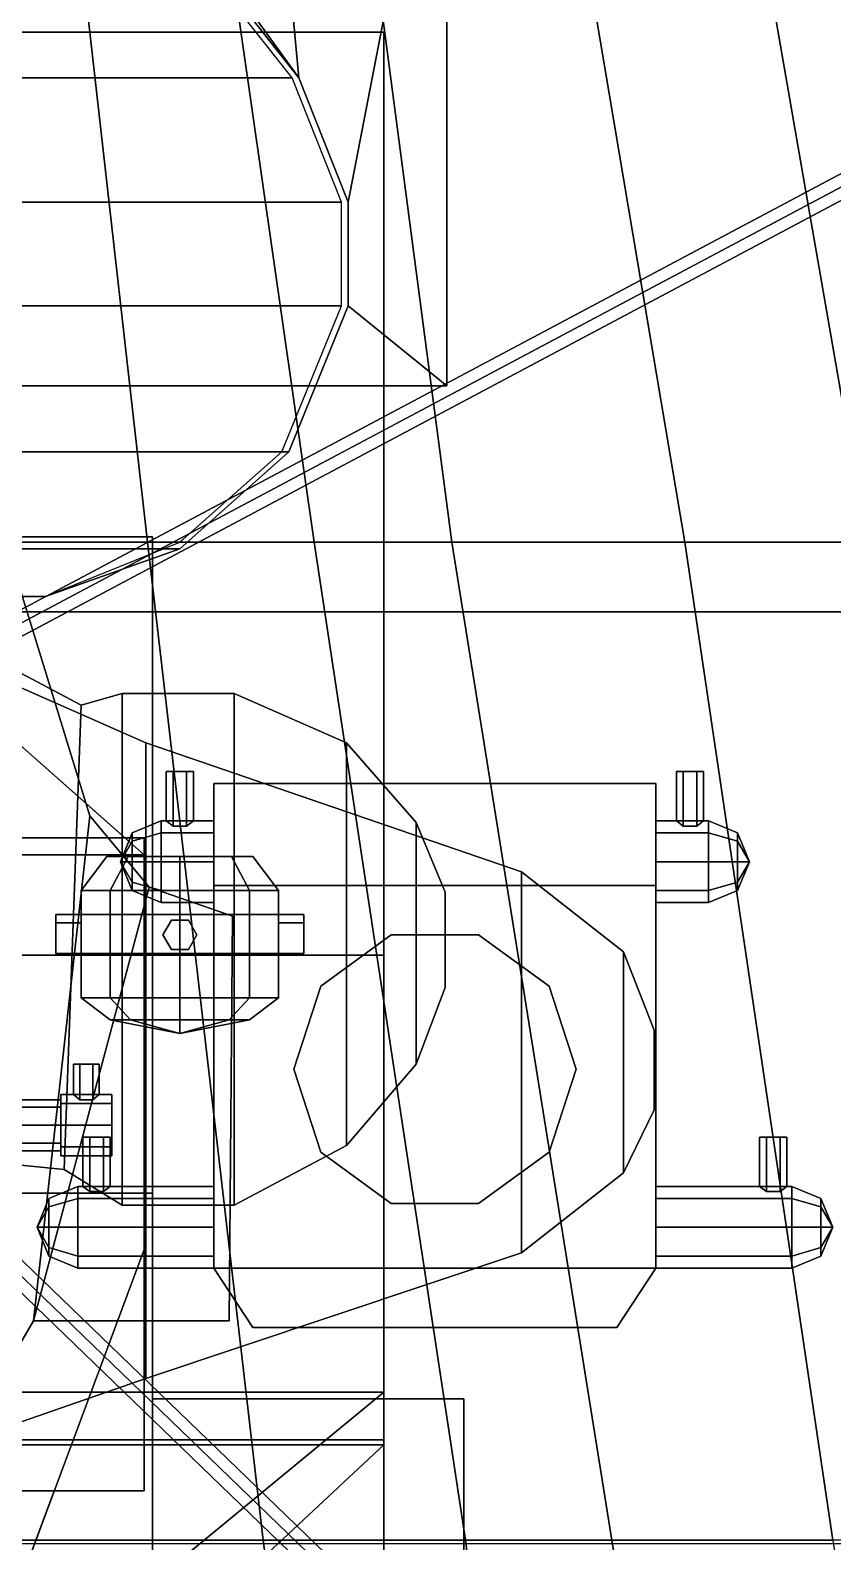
# Model space of a CAD drawing. Extents: x -14 to 14, y -80 to 101.
# Drawn here: x 2.62 to 7.34, y 37.86 to 46.75 of the extents above; entities that cross this region are included whole.
import ezdxf

# ---------------------------------------------------------------- set-up
doc = ezdxf.new("R2010")
doc.units = 0
doc.layers.get('0').update_dxf_attribs({"linetype": 'CONTINUOUS'})
for name, color, linetype in [('CITADELLE', 3, 'CONTINUOUS'), ('PLATFORMS', 6, 'CONTINUOUS'), ('RANGEFINDERS', 2, 'CONTINUOUS'), ('SUPERSTRUCTURE', 4, 'CONTINUOUS')]:
    doc.layers.add(name, color=color, linetype=linetype)

msp = doc.modelspace()

# ---------------------------------------------------------------- linework, layer by layer
for points in [[(3.31, 43.74, -9.42), (1.23, 43.74, -9.51), (1.03, 49.67, -9.51), (2.64, 49.67, -9.42)], [(4.29, 43.74, -9.3), (3.31, 43.74, -9.42), (2.64, 49.67, -9.42), (3.44, 49.67, -9.3)], [(5.1, 43.74, -9.13), (4.29, 43.74, -9.3), (3.44, 49.67, -9.3), (4.32, 49.67, -9.13)], [(6.47, 43.74, -8.76), (5.1, 43.74, -9.13), (4.32, 49.67, -9.13), (5.47, 49.67, -8.76)], [(7.54, 43.74, -8.23), (6.47, 43.74, -8.76), (5.47, 49.67, -8.76), (6.51, 49.67, -8.23)], [(8.45, 43.74, -7.58), (7.54, 43.74, -8.23), (6.51, 49.67, -8.23), (7.35, 49.67, -7.58)], [(3.99, 37.87, -9.42), (2.01, 37.87, -9.51), (1.23, 43.74, -9.51), (3.31, 43.74, -9.42)], [(5.18, 37.87, -9.3), (3.99, 37.87, -9.42), (3.31, 43.74, -9.42), (4.29, 43.74, -9.3)], [(6.04, 37.87, -9.13), (5.18, 37.87, -9.3), (4.29, 43.74, -9.3), (5.1, 43.74, -9.13)], [(7.34, 37.87, -8.76), (6.04, 37.87, -9.13), (5.1, 43.74, -9.13), (6.47, 43.74, -8.76)], [(8.54, 37.87, -8.23), (7.34, 37.87, -8.76), (6.47, 43.74, -8.76), (7.54, 43.74, -8.23)], [(4.76, 31.98, -9.42), (2.49, 31.98, -9.51), (2.01, 37.87, -9.51), (3.99, 37.87, -9.42)], [(5.91, 31.98, -9.3), (4.76, 31.98, -9.42), (3.99, 37.87, -9.42), (5.18, 37.87, -9.3)], [(7, 31.98, -9.13), (5.91, 31.98, -9.3), (5.18, 37.87, -9.3), (6.04, 37.87, -9.13)], [(8.23, 31.98, -8.76), (7, 31.98, -9.13), (6.04, 37.87, -9.13), (7.34, 37.87, -8.76)]]:
    msp.add_3dface(points)
at = {"layer": 'CITADELLE'}
for points in [[(9.78, 47.5, 4.59), (-9.78, 47.5, 4.59), (-10.26, 43.33, 4.59), (10.26, 43.33, 4.59)], [(10.26, 43.33, 4.59), (-10.26, 43.33, 4.59), (-10.78, 37.85, 4.59), (10.78, 37.85, 4.59)]]:
    msp.add_3dface(points, dxfattribs=at)
at = {"layer": 'PLATFORMS'}
for points in [[(-4.16, 46.47, 15.53), (4.16, 46.47, 15.53), (1.47, 49.87, 15.53), (-1.47, 49.87, 15.53)], [(1.51, 49.87, 15.03), (4.2, 46.47, 15.03), (4.2, 46.47, 14.81), (1.51, 49.87, 14.81)], [(-4.7, 46.74, 8.67), (-4.7, 38.46, 8.67), (4.7, 38.46, 8.67), (4.7, 46.74, 8.67)], [(4.7, 46.74, 8.67), (4.7, 46.74, 8.45), (-4.7, 46.74, 8.45), (-4.7, 46.74, 8.67)], [(4.7, 46.74, 8.45), (4.7, 38.46, 8.45), (-4.7, 38.46, 8.45), (-4.7, 46.74, 8.45)], [(4.7, 38.46, 8.67), (4.7, 38.46, 8.45), (4.7, 46.74, 8.45), (4.7, 46.74, 8.67)], [(-4.45, 45.74, 15.53), (4.45, 45.74, 15.53), (4.16, 46.47, 15.53), (-4.16, 46.47, 15.53)], [(-0.0329, 41.9618, 27.28), (0, 41.9, 27.35), (8.388, 46.36, 27.35), (8.3551, 46.4218, 27.28)], [(0, 41.9, 27.21), (-0.0329, 41.9618, 27.28), (8.3551, 46.4218, 27.28), (8.388, 46.36, 27.21)], [(4.2, 46.47, 15.03), (4.49, 45.74, 15.03), (4.49, 45.74, 14.81), (4.2, 46.47, 14.81)], [(0.0329, 41.8382, 27.28), (0, 41.9, 27.21), (8.388, 46.36, 27.21), (8.4209, 46.2982, 27.28)], [(0, 41.9, 27.35), (0.0329, 41.8382, 27.28), (8.4209, 46.2982, 27.28), (8.388, 46.36, 27.35)], [(-4.45, 45.13, 15.53), (4.45, 45.13, 15.53), (4.45, 45.74, 15.53), (-4.45, 45.74, 15.53)], [(4.49, 45.74, 15.03), (4.49, 45.13, 15.03), (4.49, 45.13, 14.81), (4.49, 45.74, 14.81)], [(-4.1, 44.27, 15.53), (4.1, 44.27, 15.53), (4.45, 45.13, 15.53), (-4.45, 45.13, 15.53)], [(2.97, 42.13, 27.2), (2.05, 45.12, 27.2), (2.05, 45.12, 27.35), (2.97, 42.13, 27.35)], [(2.05, 45.12, 27.35), (2.05, 38.15, 27.35), (2.64, 39.16, 27.35), (2.97, 42.13, 27.35)], [(2.64, 39.16, 27.2), (2.05, 38.15, 27.2), (2.05, 45.12, 27.2), (2.97, 42.13, 27.2)], [(4.49, 45.13, 15.03), (4.14, 44.27, 15.03), (4.14, 44.27, 14.81), (4.49, 45.13, 14.81)], [(-4.7, 44.66, 10.78), (-4.7, 38.74, 10.78), (4.7, 38.74, 10.78), (4.7, 44.66, 10.78)], [(4.7, 44.66, 10.78), (4.7, 44.66, 10.56), (-4.7, 44.66, 10.56), (-4.7, 44.66, 10.78)], [(4.7, 44.66, 10.56), (4.7, 38.74, 10.56), (-4.7, 38.74, 10.56), (-4.7, 44.66, 10.56)], [(-4.7, 44.66, 12.89), (-4.7, 38.43, 12.89), (4.7, 38.43, 12.89), (4.7, 44.66, 12.89)], [(4.7, 44.66, 12.89), (4.7, 44.66, 12.67), (-4.7, 44.66, 12.67), (-4.7, 44.66, 12.89)], [(4.7, 44.66, 12.67), (4.7, 38.43, 12.67), (-4.7, 38.43, 12.67), (-4.7, 44.66, 12.67)], [(-4.7, 44.66, 15.03), (-4.7, 37.45, 15.03), (4.7, 37.45, 15.03), (4.7, 44.66, 15.03)], [(4.7, 44.66, 14.81), (4.7, 37.45, 14.81), (-4.7, 37.45, 14.81), (-4.7, 44.66, 14.81)], [(4.2987, 44.66, 14.81), (4.14, 44.27, 14.81), (-4.14, 44.27, 14.81), (-4.2987, 44.66, 14.81)], [(4.7, 38.74, 10.78), (4.7, 38.74, 10.56), (4.7, 44.66, 10.56), (4.7, 44.66, 10.78)], [(4.7, 38.43, 12.89), (4.7, 38.43, 12.67), (4.7, 44.66, 12.67), (4.7, 44.66, 12.89)], [(4.7, 37.45, 15.03), (4.7, 37.45, 14.81), (4.7, 44.66, 14.81), (4.7, 44.66, 15.03)], [(4.14, 44.27, 14.81), (3.5, 43.7, 14.81), (-3.5, 43.7, 14.81), (-4.14, 44.27, 14.81)], [(-3.5, 43.74, 15.53), (3.5, 43.74, 15.53), (4.1, 44.27, 15.53), (-4.1, 44.27, 15.53)], [(4.14, 44.27, 15.03), (3.5, 43.7, 15.03), (3.5, 43.7, 14.81), (4.14, 44.27, 14.81)], [(-2.71, 43.42, 15.53), (2.71, 43.42, 15.53), (3.5, 43.74, 15.53), (-3.5, 43.74, 15.53)], [(3.5, 43.7, 14.81), (2.71, 43.42, 14.81), (-2.71, 43.42, 14.81), (-3.5, 43.7, 14.81)], [(3.5, 43.7, 15.03), (2.71, 43.42, 15.03), (2.71, 43.42, 14.81), (3.5, 43.7, 14.81)], [(1.01, 43.57, 19.77), (0.75, 37.9334, 19.77), (3.3, 38.82, 19.77), (3.3, 42.56, 19.77)], [(3.3, 42.56, 19.55), (3.3, 38.82, 19.55), (0.75, 37.9334, 19.55), (1.01, 43.57, 19.55)], [(1.01, 43.57, 19.55), (1.01, 43.57, 19.77), (3.3, 42.56, 19.77), (3.3, 42.56, 19.55)], [(1.41, 43.58, 23.98), (1.41, 40.19, 23.98), (2.82, 40.05, 23.98), (2.92, 42.78, 23.98)], [(2.82, 40.05, 23.83), (1.41, 40.19, 23.83), (1.41, 43.58, 23.83), (2.92, 42.78, 23.83)], [(2.92, 42.78, 23.83), (1.41, 43.58, 23.83), (1.41, 43.58, 23.98), (2.92, 42.78, 23.98)], [(-2.71, 43.42, 14.81), (2.71, 43.42, 14.81), (2.71, 43.42, 15.53), (-2.71, 43.42, 15.53)], [(3.16, 39.84, 23.83), (2.82, 40.05, 23.83), (2.92, 42.78, 23.83), (3.16, 42.85, 23.83)], [(2.92, 42.78, 23.98), (2.82, 40.05, 23.98), (3.16, 39.84, 23.98), (3.16, 42.85, 23.98)], [(3.16, 42.85, 23.83), (2.92, 42.78, 23.83), (2.92, 42.78, 23.98), (3.16, 42.85, 23.98)], [(3.16, 42.85, 23.98), (3.16, 39.84, 23.98), (3.82, 39.84, 23.98), (3.82, 42.85, 23.98)], [(3.82, 39.84, 23.83), (3.16, 39.84, 23.83), (3.16, 42.85, 23.83), (3.82, 42.85, 23.83)], [(3.82, 42.85, 23.83), (3.16, 42.85, 23.83), (3.16, 42.85, 23.98), (3.82, 42.85, 23.98)], [(4.48, 40.19, 23.83), (3.82, 39.84, 23.83), (3.82, 42.85, 23.83), (4.48, 42.56, 23.83)], [(3.82, 42.85, 23.98), (3.82, 39.84, 23.98), (4.48, 40.19, 23.98), (4.48, 42.56, 23.98)], [(4.48, 42.56, 23.83), (3.82, 42.85, 23.83), (3.82, 42.85, 23.98), (4.48, 42.56, 23.98)], [(3.3, 42.56, 19.77), (3.3, 38.82, 19.77), (5.51, 39.56, 19.77), (5.51, 41.8, 19.77)], [(3.3, 42.56, 19.55), (3.3, 42.56, 19.77), (5.51, 41.8, 19.77), (5.51, 41.8, 19.55)], [(5.51, 41.8, 19.55), (5.51, 39.56, 19.55), (3.3, 38.82, 19.55), (3.3, 42.56, 19.55)], [(4.48, 42.56, 23.98), (4.48, 40.19, 23.98), (4.89, 40.67, 23.98), (4.89, 42.09, 23.98)], [(4.89, 40.67, 23.83), (4.48, 40.19, 23.83), (4.48, 42.56, 23.83), (4.89, 42.09, 23.83)], [(4.89, 42.09, 23.83), (4.48, 42.56, 23.83), (4.48, 42.56, 23.98), (4.89, 42.09, 23.98)], [(2.97, 42.13, 27.35), (2.64, 39.16, 27.35), (2.64, 39.16, 27.35), (3.32, 41.71, 27.35)], [(2.64, 39.16, 27.2), (2.64, 39.16, 27.2), (2.97, 42.13, 27.2), (3.32, 41.71, 27.2)], [(3.32, 41.71, 27.2), (2.97, 42.13, 27.2), (2.97, 42.13, 27.35), (3.32, 41.71, 27.35)], [(5.06, 41.12, 23.83), (4.89, 40.67, 23.83), (4.89, 42.09, 23.83), (5.06, 41.68, 23.83)], [(4.89, 42.09, 23.98), (4.89, 40.67, 23.98), (5.06, 41.12, 23.98), (5.06, 41.68, 23.98)], [(5.06, 41.68, 23.83), (4.89, 42.09, 23.83), (4.89, 42.09, 23.98), (5.06, 41.68, 23.98)], [(3.29, 42, 18.92), (3.29, 38.16, 18.92), (-3.29, 38.16, 18.92), (-3.29, 42, 18.92)], [(-3.29, 42, 19.06), (-3.29, 38.16, 19.06), (3.29, 38.16, 19.06), (3.29, 42, 19.06)], [(3.29, 42, 18.92), (-3.29, 42, 18.92), (-3.29, 42, 19.06), (3.29, 42, 19.06)], [(3.29, 38.16, 19.06), (3.29, 38.16, 18.92), (3.29, 42, 18.92), (3.29, 42, 19.06)], [(-0.0486, 41.8496, 27.28), (0, 41.9, 27.21), (6.8337, 35.3007, 27.21), (6.7851, 35.2504, 27.28)], [(0, 41.9, 27.35), (-0.0486, 41.8496, 27.28), (6.7851, 35.2504, 27.28), (6.8337, 35.3007, 27.35)], [(0.0486, 41.9504, 27.28), (0, 41.9, 27.35), (6.8337, 35.3007, 27.35), (6.8824, 35.3511, 27.28)], [(0, 41.9, 27.21), (0.0486, 41.9504, 27.28), (6.8824, 35.3511, 27.28), (6.8337, 35.3007, 27.21)], [(5.51, 41.8, 19.77), (5.51, 39.56, 19.77), (6.11, 40.03, 19.77), (6.11, 41.33, 19.77)], [(5.51, 41.8, 19.55), (5.51, 41.8, 19.77), (6.11, 41.33, 19.77), (6.11, 41.33, 19.55)], [(6.11, 41.33, 19.55), (6.11, 40.03, 19.55), (5.51, 39.56, 19.55), (5.51, 41.8, 19.55)], [(3.79, 39.16, 27.2), (2.64, 39.16, 27.2), (3.32, 41.71, 27.2), (3.81, 41.54, 27.2)], [(3.32, 41.71, 27.35), (2.64, 39.16, 27.35), (3.79, 39.16, 27.35), (3.81, 41.54, 27.35)], [(3.81, 41.54, 27.2), (3.32, 41.71, 27.2), (3.32, 41.71, 27.35), (3.81, 41.54, 27.35)], [(5.06, 41.68, 23.98), (5.06, 41.12, 23.98), (5.06, 41.12, 23.83), (5.06, 41.68, 23.83)], [(3.81, 41.54, 27.35), (3.79, 39.16, 27.35), (3.79, 39.16, 27.2), (3.81, 41.54, 27.2)], [(-4.7, 41.31, 17.08), (-4.7, 35.81, 17.08), (4.7, 35.81, 17.08), (4.7, 41.31, 17.08)], [(4.7, 41.31, 17.08), (4.7, 41.31, 16.86), (-4.7, 41.31, 16.86), (-4.7, 41.31, 17.08)], [(4.7, 41.31, 16.86), (4.7, 35.81, 16.86), (-4.7, 35.81, 16.86), (-4.7, 41.31, 16.86)], [(4.7, 35.81, 17.08), (4.7, 35.81, 16.86), (4.7, 41.31, 16.86), (4.7, 41.31, 17.08)], [(6.29, 40.87, 19.55), (6.29, 40.4, 19.55), (6.11, 40.03, 19.55), (6.11, 41.33, 19.55)], [(6.11, 41.33, 19.77), (6.11, 40.03, 19.77), (6.29, 40.4, 19.77), (6.29, 40.87, 19.77)], [(6.11, 41.33, 19.55), (6.11, 41.33, 19.77), (6.29, 40.87, 19.77), (6.29, 40.87, 19.55)], [(5.06, 41.12, 23.98), (4.89, 40.67, 23.98), (4.89, 40.67, 23.83), (5.06, 41.12, 23.83)], [(6.29, 40.87, 19.77), (6.29, 40.4, 19.77), (6.29, 40.4, 19.55), (6.29, 40.87, 19.55)], [(4.89, 40.67, 23.98), (4.48, 40.19, 23.98), (4.48, 40.19, 23.83), (4.89, 40.67, 23.83)], [(6.29, 40.4, 19.55), (6.29, 40.4, 19.77), (6.11, 40.03, 19.77), (6.11, 40.03, 19.55)], [(2.82, 40.05, 23.98), (1.41, 40.19, 23.98), (1.41, 40.19, 23.83), (2.82, 40.05, 23.83)], [(4.48, 40.19, 23.98), (3.82, 39.84, 23.98), (3.82, 39.84, 23.83), (4.48, 40.19, 23.83)], [(3.16, 39.84, 23.98), (2.82, 40.05, 23.98), (2.82, 40.05, 23.83), (3.16, 39.84, 23.83)], [(6.11, 40.03, 19.55), (6.11, 40.03, 19.77), (5.51, 39.56, 19.77), (5.51, 39.56, 19.55)], [(3.82, 39.84, 23.98), (3.16, 39.84, 23.98), (3.16, 39.84, 23.83), (3.82, 39.84, 23.83)], [(5.51, 39.56, 19.55), (5.51, 39.56, 19.77), (3.3, 38.82, 19.77), (3.3, 38.82, 19.55)], [(2.64, 39.16, 27.35), (2.05, 38.15, 27.35), (2.05, 38.15, 27.2), (2.64, 39.16, 27.2)], [(3.79, 39.16, 27.35), (2.64, 39.16, 27.35), (2.64, 39.16, 27.2), (3.79, 39.16, 27.2)], [(3.3, 38.82, 19.55), (3.3, 38.82, 19.77), (0.75, 37.9334, 19.77), (0.75, 37.9334, 19.55)], [(-4.7, 38.74, 10.78), (-2.15, 36.64, 10.78), (2.15, 36.64, 10.78), (4.7, 38.74, 10.78)], [(4.7, 38.74, 10.56), (2.15, 36.64, 10.56), (-2.15, 36.64, 10.56), (-4.7, 38.74, 10.56)], [(2.15, 36.64, 10.78), (2.15, 36.64, 10.56), (4.7, 38.74, 10.56), (4.7, 38.74, 10.78)], [(-4.7, 38.46, 8.67), (-4.7, 38.46, 8.45), (4.7, 38.46, 8.45), (4.7, 38.46, 8.67)], [(-4.7, 38.43, 12.89), (-2.15, 36.05, 12.89), (2.15, 36.05, 12.89), (4.7, 38.43, 12.89)], [(4.7, 38.43, 12.67), (2.15, 36.05, 12.67), (-2.15, 36.05, 12.67), (-4.7, 38.43, 12.67)], [(2.15, 36.05, 12.89), (2.15, 36.05, 12.67), (4.7, 38.43, 12.67), (4.7, 38.43, 12.89)], [(0.75, 38.16, 18.92), (3.29, 38.16, 18.92), (3.29, 38.16, 19.06), (0.75, 38.16, 19.06)]]:
    msp.add_3dface(points, dxfattribs=at)
at = {"layer": 'RANGEFINDERS'}
for points in [[(3.46, 42.07, 21.2307), (3.42, 42.1, 21.3), (3.42, 42.39, 21.3), (3.46, 42.39, 21.2307)], [(3.42, 42.1, 21.3), (3.46, 42.07, 21.3693), (3.46, 42.39, 21.3693), (3.42, 42.39, 21.3)], [(3.54, 42.39, 21.2307), (3.46, 42.39, 21.2307), (3.42, 42.39, 21.3), (3.58, 42.39, 21.3)], [(3.58, 42.39, 21.3), (3.42, 42.39, 21.3), (3.46, 42.39, 21.3693), (3.54, 42.39, 21.3693)], [(3.54, 42.07, 21.2307), (3.46, 42.07, 21.2307), (3.46, 42.39, 21.2307), (3.54, 42.39, 21.2307)], [(3.46, 42.07, 21.3693), (3.54, 42.07, 21.3693), (3.54, 42.39, 21.3693), (3.46, 42.39, 21.3693)], [(3.58, 42.1, 21.3), (3.54, 42.07, 21.2307), (3.54, 42.39, 21.2307), (3.58, 42.39, 21.3)], [(3.54, 42.07, 21.3693), (3.58, 42.1, 21.3), (3.58, 42.39, 21.3), (3.54, 42.39, 21.3693)], [(6.42, 42.39, 21.3), (6.58, 42.39, 21.3), (6.54, 42.39, 21.2307), (6.46, 42.39, 21.2307)], [(6.46, 42.39, 21.3693), (6.54, 42.39, 21.3693), (6.58, 42.39, 21.3), (6.42, 42.39, 21.3)], [(6.46, 42.07, 21.2307), (6.42, 42.1, 21.3), (6.42, 42.39, 21.3), (6.46, 42.39, 21.2307)], [(6.42, 42.1, 21.3), (6.46, 42.07, 21.3693), (6.46, 42.39, 21.3693), (6.42, 42.39, 21.3)], [(6.54, 42.07, 21.2307), (6.46, 42.07, 21.2307), (6.46, 42.39, 21.2307), (6.54, 42.39, 21.2307)], [(6.46, 42.07, 21.3693), (6.54, 42.07, 21.3693), (6.54, 42.39, 21.3693), (6.46, 42.39, 21.3693)], [(6.58, 42.1, 21.3), (6.54, 42.07, 21.2307), (6.54, 42.39, 21.2307), (6.58, 42.39, 21.3)], [(6.54, 42.07, 21.3693), (6.58, 42.1, 21.3), (6.58, 42.39, 21.3), (6.54, 42.39, 21.3693)], [(6.3, 42.32, 21.41), (6.3, 42.32, 20.41), (3.7, 42.32, 20.41), (3.7, 42.32, 21.41)], [(3.7, 42.32, 20.41), (3.7, 39.47, 20.41), (3.7, 39.47, 21.41), (3.7, 42.32, 21.41)], [(6.3, 42.32, 20.41), (6.3, 39.47, 20.41), (3.7, 39.47, 20.41), (3.7, 42.32, 20.41)], [(3.7, 42.32, 21.41), (3.7, 39.47, 21.41), (3.7, 39.47, 22.41), (3.7, 41.72, 22.41)], [(6.3, 41.72, 22.41), (6.3, 42.32, 21.41), (3.7, 42.32, 21.41), (3.7, 41.72, 22.41)], [(6.3, 39.47, 21.41), (6.3, 39.47, 20.41), (6.3, 42.32, 20.41), (6.3, 42.32, 21.41)], [(6.3, 39.47, 22.41), (6.3, 39.47, 21.41), (6.3, 42.32, 21.41), (6.3, 41.72, 22.41)], [(3.2203, 41.98, 21.42), (3.39, 42.0297, 21.4697), (3.39, 42.1, 21.3), (3.2203, 42.0297, 21.3)], [(3.2203, 42.0297, 21.3), (3.39, 42.1, 21.3), (3.39, 42.0297, 21.1303), (3.2203, 41.98, 21.18)], [(3.7, 42.1, 21.3), (3.7, 42.0297, 21.1303), (3.39, 42.0297, 21.1303), (3.39, 42.1, 21.3)], [(3.7, 42.0297, 21.4697), (3.7, 42.1, 21.3), (3.39, 42.1, 21.3), (3.39, 42.0297, 21.4697)], [(6.3, 42.0297, 21.1303), (6.3, 42.1, 21.3), (6.61, 42.1, 21.3), (6.61, 42.0297, 21.1303)], [(6.3, 42.1, 21.3), (6.3, 42.0297, 21.4697), (6.61, 42.0297, 21.4697), (6.61, 42.1, 21.3)], [(6.7797, 42.0297, 21.3), (6.61, 42.1, 21.3), (6.61, 42.0297, 21.4697), (6.7797, 41.98, 21.42)], [(6.7797, 41.98, 21.18), (6.61, 42.0297, 21.1303), (6.61, 42.1, 21.3), (6.7797, 42.0297, 21.3)], [(3.15, 41.86, 21.3), (3.2203, 41.98, 21.42), (3.2203, 42.0297, 21.3), (3.15, 41.86, 21.3)], [(3.15, 41.86, 21.3), (3.2203, 42.0297, 21.3), (3.2203, 41.98, 21.18), (3.15, 41.86, 21.3)], [(3.15, 41.86, 21.3), (3.2203, 41.86, 21.4697), (3.2203, 41.98, 21.42), (3.15, 41.86, 21.3)], [(3.15, 41.86, 21.3), (3.2203, 41.98, 21.18), (3.2203, 41.86, 21.1303), (3.15, 41.86, 21.3)], [(3.2203, 41.86, 21.4697), (3.39, 41.86, 21.54), (3.39, 42.0297, 21.4697), (3.2203, 41.98, 21.42)], [(3.2203, 41.98, 21.18), (3.39, 42.0297, 21.1303), (3.39, 41.86, 21.06), (3.2203, 41.86, 21.1303)], [(3.7, 41.86, 21.54), (3.7, 42.0297, 21.4697), (3.39, 42.0297, 21.4697), (3.39, 41.86, 21.54)], [(3.7, 42.0297, 21.1303), (3.7, 41.86, 21.06), (3.39, 41.86, 21.06), (3.39, 42.0297, 21.1303)], [(6.3, 41.86, 21.06), (6.3, 42.0297, 21.1303), (6.61, 42.0297, 21.1303), (6.61, 41.86, 21.06)], [(6.3, 42.0297, 21.4697), (6.3, 41.86, 21.54), (6.61, 41.86, 21.54), (6.61, 42.0297, 21.4697)], [(6.7797, 41.98, 21.42), (6.61, 42.0297, 21.4697), (6.61, 41.86, 21.54), (6.7797, 41.86, 21.4697)], [(6.7797, 41.86, 21.1303), (6.61, 41.86, 21.06), (6.61, 42.0297, 21.1303), (6.7797, 41.98, 21.18)], [(6.85, 41.86, 21.3), (6.7797, 42.0297, 21.3), (6.7797, 41.98, 21.42), (6.85, 41.86, 21.3)], [(6.85, 41.86, 21.3), (6.7797, 41.98, 21.18), (6.7797, 42.0297, 21.3), (6.85, 41.86, 21.3)], [(6.85, 41.86, 21.3), (6.7797, 41.98, 21.42), (6.7797, 41.86, 21.4697), (6.85, 41.86, 21.3)], [(6.85, 41.86, 21.3), (6.7797, 41.86, 21.1303), (6.7797, 41.98, 21.18), (6.85, 41.86, 21.3)], [(3.15, 41.86, 21.3), (3.2203, 41.6903, 21.3), (3.2203, 41.74, 21.42), (3.15, 41.86, 21.3)], [(3.15, 41.86, 21.3), (3.2203, 41.74, 21.42), (3.2203, 41.86, 21.4697), (3.15, 41.86, 21.3)], [(3.15, 41.86, 21.3), (3.2203, 41.86, 21.1303), (3.2203, 41.74, 21.18), (3.15, 41.86, 21.3)], [(3.15, 41.86, 21.3), (3.2203, 41.74, 21.18), (3.2203, 41.6903, 21.3), (3.15, 41.86, 21.3)], [(3.2203, 41.74, 21.42), (3.39, 41.6903, 21.4697), (3.39, 41.86, 21.54), (3.2203, 41.86, 21.4697)], [(3.2203, 41.86, 21.1303), (3.39, 41.86, 21.06), (3.39, 41.6903, 21.1303), (3.2203, 41.74, 21.18)], [(3.7, 41.6903, 21.4697), (3.7, 41.86, 21.54), (3.39, 41.86, 21.54), (3.39, 41.6903, 21.4697)], [(3.7, 41.86, 21.06), (3.7, 41.6903, 21.1303), (3.39, 41.6903, 21.1303), (3.39, 41.86, 21.06)], [(6.3, 41.6903, 21.1303), (6.3, 41.86, 21.06), (6.61, 41.86, 21.06), (6.61, 41.6903, 21.1303)], [(6.3, 41.86, 21.54), (6.3, 41.6903, 21.4697), (6.61, 41.6903, 21.4697), (6.61, 41.86, 21.54)], [(6.7797, 41.86, 21.4697), (6.61, 41.86, 21.54), (6.61, 41.6903, 21.4697), (6.7797, 41.74, 21.42)], [(6.7797, 41.74, 21.18), (6.61, 41.6903, 21.1303), (6.61, 41.86, 21.06), (6.7797, 41.86, 21.1303)], [(6.85, 41.86, 21.3), (6.7797, 41.74, 21.42), (6.7797, 41.6903, 21.3), (6.85, 41.86, 21.3)], [(6.85, 41.86, 21.3), (6.7797, 41.86, 21.4697), (6.7797, 41.74, 21.42), (6.85, 41.86, 21.3)], [(6.85, 41.86, 21.3), (6.7797, 41.74, 21.18), (6.7797, 41.86, 21.1303), (6.85, 41.86, 21.3)], [(6.85, 41.86, 21.3), (6.7797, 41.6903, 21.3), (6.7797, 41.74, 21.18), (6.85, 41.86, 21.3)], [(3.2203, 41.6903, 21.3), (3.39, 41.62, 21.3), (3.39, 41.6903, 21.4697), (3.2203, 41.74, 21.42)], [(3.2203, 41.74, 21.18), (3.39, 41.6903, 21.1303), (3.39, 41.62, 21.3), (3.2203, 41.6903, 21.3)], [(3.7, 41.72, 22.41), (3.7, 39.47, 22.41), (6.3, 39.47, 22.41), (6.3, 41.72, 22.41)], [(6.7797, 41.74, 21.42), (6.61, 41.6903, 21.4697), (6.61, 41.62, 21.3), (6.7797, 41.6903, 21.3)], [(6.7797, 41.6903, 21.3), (6.61, 41.62, 21.3), (6.61, 41.6903, 21.1303), (6.7797, 41.74, 21.18)], [(3.7, 41.62, 21.3), (3.7, 41.6903, 21.4697), (3.39, 41.6903, 21.4697), (3.39, 41.62, 21.3)], [(3.7, 41.6903, 21.1303), (3.7, 41.62, 21.3), (3.39, 41.62, 21.3), (3.39, 41.6903, 21.1303)], [(6.3, 41.62, 21.3), (6.3, 41.6903, 21.1303), (6.61, 41.6903, 21.1303), (6.61, 41.62, 21.3)], [(6.3, 41.6903, 21.4697), (6.3, 41.62, 21.3), (6.61, 41.62, 21.3), (6.61, 41.6903, 21.4697)], [(4.7435, 41.4294, 19.77), (4.3285, 41.1279, 19.77), (4.3285, 41.1279, 20.41), (4.7435, 41.4294, 20.41)], [(5.2565, 41.4294, 19.77), (4.7435, 41.4294, 19.77), (4.7435, 41.4294, 20.41), (5.2565, 41.4294, 20.41)], [(5.6715, 41.1279, 19.77), (5.2565, 41.4294, 19.77), (5.2565, 41.4294, 20.41), (5.6715, 41.1279, 20.41)], [(4.3285, 41.1279, 19.77), (4.17, 40.64, 19.77), (4.17, 40.64, 20.41), (4.3285, 41.1279, 20.41)], [(5.83, 40.64, 19.77), (5.6715, 41.1279, 19.77), (5.6715, 41.1279, 20.41), (5.83, 40.64, 20.41)], [(2.875, 40.49, 29.73), (2.9125, 40.46, 29.795), (2.9125, 40.67, 29.795), (2.875, 40.67, 29.73)], [(2.9125, 40.46, 29.665), (2.875, 40.49, 29.73), (2.875, 40.67, 29.73), (2.9125, 40.67, 29.665)], [(2.9125, 40.67, 29.795), (2.9875, 40.67, 29.795), (3.025, 40.67, 29.73), (2.875, 40.67, 29.73)], [(2.875, 40.67, 29.73), (3.025, 40.67, 29.73), (2.9875, 40.67, 29.665), (2.9125, 40.67, 29.665)], [(2.9125, 40.46, 29.795), (2.9875, 40.46, 29.795), (2.9875, 40.67, 29.795), (2.9125, 40.67, 29.795)], [(2.9875, 40.46, 29.665), (2.9125, 40.46, 29.665), (2.9125, 40.67, 29.665), (2.9875, 40.67, 29.665)], [(2.9875, 40.46, 29.795), (3.025, 40.49, 29.73), (3.025, 40.67, 29.73), (2.9875, 40.67, 29.795)], [(3.025, 40.49, 29.73), (2.9875, 40.46, 29.665), (2.9875, 40.67, 29.665), (3.025, 40.67, 29.73)], [(4.17, 40.64, 19.77), (4.3285, 40.1521, 19.77), (4.3285, 40.1521, 20.41), (4.17, 40.64, 20.41)], [(5.6715, 40.1521, 19.77), (5.83, 40.64, 19.77), (5.83, 40.64, 20.41), (5.6715, 40.1521, 20.41)], [(1.18, 40.46, 29.73), (1.18, 40.4161, 29.8361), (2.8, 40.4161, 29.8361), (2.8, 40.46, 29.73)], [(1.18, 40.4161, 29.6239), (1.18, 40.46, 29.73), (2.8, 40.46, 29.73), (2.8, 40.4161, 29.6239)], [(2.8, 40.49, 29.73), (2.8, 40.4373, 29.8573), (3.1, 40.4373, 29.8573), (3.1, 40.49, 29.73)], [(2.8, 40.4373, 29.6027), (2.8, 40.49, 29.73), (3.1, 40.49, 29.73), (3.1, 40.4373, 29.6027)], [(2.8, 40.4161, 29.6239), (2.8, 40.46, 29.73), (2.8, 40.49, 29.73), (2.8, 40.4373, 29.6027)], [(2.8, 40.46, 29.73), (2.8, 40.4161, 29.8361), (2.8, 40.4373, 29.8573), (2.8, 40.49, 29.73)], [(3.1, 40.4373, 29.8573), (3.1, 40.13, 29.73), (3.1, 40.1827, 29.6027), (3.1, 40.49, 29.73)], [(3.1, 40.49, 29.73), (3.1, 40.1827, 29.6027), (3.1, 40.31, 29.55), (3.1, 40.4373, 29.6027)], [(1.18, 40.4161, 29.8361), (1.18, 40.31, 29.88), (2.8, 40.31, 29.88), (2.8, 40.4161, 29.8361)], [(1.18, 40.31, 29.58), (1.18, 40.4161, 29.6239), (2.8, 40.4161, 29.6239), (2.8, 40.31, 29.58)], [(2.8, 40.4373, 29.8573), (2.8, 40.31, 29.91), (3.1, 40.31, 29.91), (3.1, 40.4373, 29.8573)], [(2.8, 40.31, 29.55), (2.8, 40.4373, 29.6027), (3.1, 40.4373, 29.6027), (3.1, 40.31, 29.55)], [(2.8, 40.31, 29.58), (2.8, 40.4161, 29.6239), (2.8, 40.4373, 29.6027), (2.8, 40.31, 29.55)], [(2.8, 40.4161, 29.8361), (2.8, 40.31, 29.88), (2.8, 40.31, 29.91), (2.8, 40.4373, 29.8573)], [(3.1, 40.31, 29.91), (3.1, 40.1827, 29.8573), (3.1, 40.13, 29.73), (3.1, 40.4373, 29.8573)], [(1.18, 40.31, 29.88), (1.18, 40.2039, 29.8361), (2.8, 40.2039, 29.8361), (2.8, 40.31, 29.88)], [(1.18, 40.2039, 29.6239), (1.18, 40.31, 29.58), (2.8, 40.31, 29.58), (2.8, 40.2039, 29.6239)], [(2.8, 40.31, 29.91), (2.8, 40.1827, 29.8573), (3.1, 40.1827, 29.8573), (3.1, 40.31, 29.91)], [(2.8, 40.1827, 29.6027), (2.8, 40.31, 29.55), (3.1, 40.31, 29.55), (3.1, 40.1827, 29.6027)], [(2.8, 40.31, 29.88), (2.8, 40.2039, 29.8361), (2.8, 40.1827, 29.8573), (2.8, 40.31, 29.91)], [(2.8, 40.2039, 29.6239), (2.8, 40.31, 29.58), (2.8, 40.31, 29.55), (2.8, 40.1827, 29.6027)], [(1.18, 40.2039, 29.8361), (1.18, 40.16, 29.73), (2.8, 40.16, 29.73), (2.8, 40.2039, 29.8361)], [(1.18, 40.16, 29.73), (1.18, 40.2039, 29.6239), (2.8, 40.2039, 29.6239), (2.8, 40.16, 29.73)], [(2.8, 40.2039, 29.8361), (2.8, 40.16, 29.73), (2.8, 40.13, 29.73), (2.8, 40.1827, 29.8573)], [(2.8, 40.16, 29.73), (2.8, 40.2039, 29.6239), (2.8, 40.1827, 29.6027), (2.8, 40.13, 29.73)], [(2.97, 39.92, 21.9407), (2.93, 39.95, 22.01), (2.93, 40.24, 22.01), (2.97, 40.24, 21.9407)], [(2.93, 39.95, 22.01), (2.97, 39.92, 22.0793), (2.97, 40.24, 22.0793), (2.93, 40.24, 22.01)], [(3.05, 40.24, 21.9407), (2.97, 40.24, 21.9407), (2.93, 40.24, 22.01), (3.09, 40.24, 22.01)], [(3.09, 40.24, 22.01), (2.93, 40.24, 22.01), (2.97, 40.24, 22.0793), (3.05, 40.24, 22.0793)], [(3.05, 39.92, 21.9407), (2.97, 39.92, 21.9407), (2.97, 40.24, 21.9407), (3.05, 40.24, 21.9407)], [(2.97, 39.92, 22.0793), (3.05, 39.92, 22.0793), (3.05, 40.24, 22.0793), (2.97, 40.24, 22.0793)], [(3.09, 39.95, 22.01), (3.05, 39.92, 21.9407), (3.05, 40.24, 21.9407), (3.09, 40.24, 22.01)], [(3.05, 39.92, 22.0793), (3.09, 39.95, 22.01), (3.09, 40.24, 22.01), (3.05, 40.24, 22.0793)], [(6.91, 39.95, 22.01), (6.95, 39.92, 22.0793), (6.95, 40.24, 22.0793), (6.91, 40.24, 22.01)], [(6.95, 39.92, 21.9407), (6.91, 39.95, 22.01), (6.91, 40.24, 22.01), (6.95, 40.24, 21.9407)], [(6.95, 40.24, 22.0793), (7.03, 40.24, 22.0793), (7.07, 40.24, 22.01), (6.91, 40.24, 22.01)], [(6.91, 40.24, 22.01), (7.07, 40.24, 22.01), (7.03, 40.24, 21.9407), (6.95, 40.24, 21.9407)], [(6.95, 39.92, 22.0793), (7.03, 39.92, 22.0793), (7.03, 40.24, 22.0793), (6.95, 40.24, 22.0793)], [(7.03, 39.92, 21.9407), (6.95, 39.92, 21.9407), (6.95, 40.24, 21.9407), (7.03, 40.24, 21.9407)], [(7.03, 39.92, 22.0793), (7.07, 39.95, 22.01), (7.07, 40.24, 22.01), (7.03, 40.24, 22.0793)], [(7.07, 39.95, 22.01), (7.03, 39.92, 21.9407), (7.03, 40.24, 21.9407), (7.07, 40.24, 22.01)], [(2.8, 40.1827, 29.8573), (2.8, 40.13, 29.73), (3.1, 40.13, 29.73), (3.1, 40.1827, 29.8573)], [(2.8, 40.13, 29.73), (2.8, 40.1827, 29.6027), (3.1, 40.1827, 29.6027), (3.1, 40.13, 29.73)], [(4.3285, 40.1521, 19.77), (4.7435, 39.8506, 19.77), (4.7435, 39.8506, 20.41), (4.3285, 40.1521, 20.41)], [(5.2565, 39.8506, 19.77), (5.6715, 40.1521, 19.77), (5.6715, 40.1521, 20.41), (5.2565, 39.8506, 20.41)], [(2.7303, 39.83, 22.13), (2.9, 39.8797, 22.1797), (2.9, 39.95, 22.01), (2.7303, 39.8797, 22.01)], [(2.7303, 39.8797, 22.01), (2.9, 39.95, 22.01), (2.9, 39.8797, 21.8403), (2.7303, 39.83, 21.89)], [(3.7, 39.95, 22.01), (3.7, 39.8797, 21.8403), (2.9, 39.8797, 21.8403), (2.9, 39.95, 22.01)], [(3.7, 39.8797, 22.1797), (3.7, 39.95, 22.01), (2.9, 39.95, 22.01), (2.9, 39.8797, 22.1797)], [(6.3, 39.95, 22.01), (6.3, 39.8797, 22.1797), (7.1, 39.8797, 22.1797), (7.1, 39.95, 22.01)], [(6.3, 39.8797, 21.8403), (6.3, 39.95, 22.01), (7.1, 39.95, 22.01), (7.1, 39.8797, 21.8403)], [(7.2697, 39.83, 21.89), (7.1, 39.8797, 21.8403), (7.1, 39.95, 22.01), (7.2697, 39.8797, 22.01)], [(7.2697, 39.8797, 22.01), (7.1, 39.95, 22.01), (7.1, 39.8797, 22.1797), (7.2697, 39.83, 22.13)], [(2.66, 39.71, 22.01), (2.7303, 39.83, 22.13), (2.7303, 39.8797, 22.01), (2.66, 39.71, 22.01)], [(2.66, 39.71, 22.01), (2.7303, 39.8797, 22.01), (2.7303, 39.83, 21.89), (2.66, 39.71, 22.01)], [(2.7303, 39.71, 22.1797), (2.9, 39.71, 22.25), (2.9, 39.8797, 22.1797), (2.7303, 39.83, 22.13)], [(2.7303, 39.83, 21.89), (2.9, 39.8797, 21.8403), (2.9, 39.71, 21.77), (2.7303, 39.71, 21.8403)], [(3.7, 39.8797, 21.8403), (3.7, 39.71, 21.77), (2.9, 39.71, 21.77), (2.9, 39.8797, 21.8403)], [(3.7, 39.71, 22.25), (3.7, 39.8797, 22.1797), (2.9, 39.8797, 22.1797), (2.9, 39.71, 22.25)], [(4.7435, 39.8506, 19.77), (5.2565, 39.8506, 19.77), (5.2565, 39.8506, 20.41), (4.7435, 39.8506, 20.41)], [(6.3, 39.8797, 22.1797), (6.3, 39.71, 22.25), (7.1, 39.71, 22.25), (7.1, 39.8797, 22.1797)], [(6.3, 39.71, 21.77), (6.3, 39.8797, 21.8403), (7.1, 39.8797, 21.8403), (7.1, 39.71, 21.77)], [(7.2697, 39.71, 21.8403), (7.1, 39.71, 21.77), (7.1, 39.8797, 21.8403), (7.2697, 39.83, 21.89)], [(7.2697, 39.83, 22.13), (7.1, 39.8797, 22.1797), (7.1, 39.71, 22.25), (7.2697, 39.71, 22.1797)], [(7.34, 39.71, 22.01), (7.2697, 39.83, 21.89), (7.2697, 39.8797, 22.01), (7.34, 39.71, 22.01)], [(7.34, 39.71, 22.01), (7.2697, 39.8797, 22.01), (7.2697, 39.83, 22.13), (7.34, 39.71, 22.01)], [(2.66, 39.71, 22.01), (2.7303, 39.71, 22.1797), (2.7303, 39.83, 22.13), (2.66, 39.71, 22.01)], [(2.66, 39.71, 22.01), (2.7303, 39.83, 21.89), (2.7303, 39.71, 21.8403), (2.66, 39.71, 22.01)], [(7.34, 39.71, 22.01), (7.2697, 39.71, 21.8403), (7.2697, 39.83, 21.89), (7.34, 39.71, 22.01)], [(7.34, 39.71, 22.01), (7.2697, 39.83, 22.13), (7.2697, 39.71, 22.1797), (7.34, 39.71, 22.01)], [(2.66, 39.71, 22.01), (2.7303, 39.5403, 22.01), (2.7303, 39.59, 22.13), (2.66, 39.71, 22.01)], [(2.66, 39.71, 22.01), (2.7303, 39.59, 22.13), (2.7303, 39.71, 22.1797), (2.66, 39.71, 22.01)], [(2.66, 39.71, 22.01), (2.7303, 39.71, 21.8403), (2.7303, 39.59, 21.89), (2.66, 39.71, 22.01)], [(2.66, 39.71, 22.01), (2.7303, 39.59, 21.89), (2.7303, 39.5403, 22.01), (2.66, 39.71, 22.01)], [(2.7303, 39.59, 22.13), (2.9, 39.5403, 22.1797), (2.9, 39.71, 22.25), (2.7303, 39.71, 22.1797)], [(2.7303, 39.71, 21.8403), (2.9, 39.71, 21.77), (2.9, 39.5403, 21.8403), (2.7303, 39.59, 21.89)], [(3.7, 39.71, 21.77), (3.7, 39.5403, 21.8403), (2.9, 39.5403, 21.8403), (2.9, 39.71, 21.77)], [(3.7, 39.5403, 22.1797), (3.7, 39.71, 22.25), (2.9, 39.71, 22.25), (2.9, 39.5403, 22.1797)], [(6.3, 39.71, 22.25), (6.3, 39.5403, 22.1797), (7.1, 39.5403, 22.1797), (7.1, 39.71, 22.25)], [(6.3, 39.5403, 21.8403), (6.3, 39.71, 21.77), (7.1, 39.71, 21.77), (7.1, 39.5403, 21.8403)], [(7.2697, 39.59, 21.89), (7.1, 39.5403, 21.8403), (7.1, 39.71, 21.77), (7.2697, 39.71, 21.8403)], [(7.2697, 39.71, 22.1797), (7.1, 39.71, 22.25), (7.1, 39.5403, 22.1797), (7.2697, 39.59, 22.13)], [(7.34, 39.71, 22.01), (7.2697, 39.5403, 22.01), (7.2697, 39.59, 21.89), (7.34, 39.71, 22.01)], [(7.34, 39.71, 22.01), (7.2697, 39.59, 21.89), (7.2697, 39.71, 21.8403), (7.34, 39.71, 22.01)], [(7.34, 39.71, 22.01), (7.2697, 39.71, 22.1797), (7.2697, 39.59, 22.13), (7.34, 39.71, 22.01)], [(7.34, 39.71, 22.01), (7.2697, 39.59, 22.13), (7.2697, 39.5403, 22.01), (7.34, 39.71, 22.01)], [(2.7303, 39.5403, 22.01), (2.9, 39.47, 22.01), (2.9, 39.5403, 22.1797), (2.7303, 39.59, 22.13)], [(2.7303, 39.59, 21.89), (2.9, 39.5403, 21.8403), (2.9, 39.47, 22.01), (2.7303, 39.5403, 22.01)], [(7.2697, 39.5403, 22.01), (7.1, 39.47, 22.01), (7.1, 39.5403, 21.8403), (7.2697, 39.59, 21.89)], [(7.2697, 39.59, 22.13), (7.1, 39.5403, 22.1797), (7.1, 39.47, 22.01), (7.2697, 39.5403, 22.01)], [(3.7, 39.5403, 21.8403), (3.7, 39.47, 22.01), (2.9, 39.47, 22.01), (2.9, 39.5403, 21.8403)], [(3.7, 39.47, 22.01), (3.7, 39.5403, 22.1797), (2.9, 39.5403, 22.1797), (2.9, 39.47, 22.01)], [(6.3, 39.5403, 22.1797), (6.3, 39.47, 22.01), (7.1, 39.47, 22.01), (7.1, 39.5403, 22.1797)], [(6.3, 39.47, 22.01), (6.3, 39.5403, 21.8403), (7.1, 39.5403, 21.8403), (7.1, 39.47, 22.01)], [(6.3, 39.47, 20.41), (6.07, 39.12, 20.41), (3.93, 39.12, 20.41), (3.7, 39.47, 20.41)], [(3.7, 39.47, 20.41), (3.93, 39.12, 20.41), (3.93, 39.12, 22.41), (3.7, 39.47, 22.41)], [(3.7, 39.47, 22.41), (3.93, 39.12, 22.41), (6.07, 39.12, 22.41), (6.3, 39.47, 22.41)], [(6.07, 39.12, 22.41), (6.07, 39.12, 20.41), (6.3, 39.47, 20.41), (6.3, 39.47, 22.41)], [(3.93, 39.12, 22.41), (3.93, 39.12, 20.41), (6.07, 39.12, 20.41), (6.07, 39.12, 22.41)]]:
    msp.add_3dface(points, dxfattribs=at)
at = {"layer": 'SUPERSTRUCTURE'}
for points in [[(4.2, 46.47, 14.81), (4.2, 46.47, 14.81), (1.86, 49.7, 14.81), (1.51, 49.87, 14.81)], [(4.2, 46.47, 14.81), (4.2, 46.47, 14.81), (3.9, 49.7, 14.81), (1.86, 49.7, 14.81)], [(4.2, 46.47, 14.81), (4.49, 45.74, 14.81), (5.07, 48.74, 14.81), (3.9, 49.7, 14.81)], [(5.07, 48.74, 10.56), (5.07, 44.66, 10.56), (-5.07, 44.66, 10.56), (-5.07, 48.74, 10.56)], [(4.49, 45.13, 14.81), (5.07, 44.66, 14.81), (5.07, 48.74, 14.81), (4.49, 45.74, 14.81)], [(5.07, 44.66, 14.81), (5.07, 44.66, 10.56), (5.07, 48.74, 10.56), (5.07, 48.74, 14.81)], [(4.2987, 44.66, 14.81), (5.07, 44.66, 14.81), (5.07, 44.66, 14.81), (4.49, 45.13, 14.81)], [(-5.07, 44.66, 14.81), (-5.07, 44.66, 10.56), (5.07, 44.66, 10.56), (5.07, 44.66, 14.81)], [(-3.34, 43.77, 8.45), (-3.34, 39.91, 8.45), (3.34, 39.91, 8.45), (3.34, 43.77, 8.45)], [(3.34, 43.77, 8.45), (3.34, 43.77, 4.59), (-3.34, 43.77, 4.59), (-3.34, 43.77, 8.45)], [(3.34, 39.91, 8.45), (3.34, 39.91, 4.59), (3.34, 43.77, 4.59), (3.34, 43.77, 8.45)], [(-3.29, 41.9, 17.08), (-2.42, 42.67, 17.08), (2.42, 42.67, 17.08), (3.29, 41.9, 17.08)], [(3.177, 42, 18.92), (2.42, 42.67, 18.92), (-2.42, 42.67, 18.92), (-3.177, 42, 18.92)], [(3.29, 41.9, 17.08), (2.42, 42.67, 17.08), (2.42, 42.67, 18.92), (3.29, 41.9, 18.92)], [(-3.29, 41.31, 17.08), (-3.29, 41.9, 17.08), (3.29, 41.9, 17.08), (3.29, 41.31, 17.08)], [(2.92, 41.69, 25.36), (3.0899, 41.69, 25.7701), (3.1959, 41.89, 25.6641), (3.07, 41.89, 25.36)], [(3.0899, 41.69, 24.9499), (2.92, 41.69, 25.36), (3.07, 41.89, 25.36), (3.1959, 41.89, 25.0559)], [(3.1959, 41.89, 25.6641), (3.93, 41.89, 25.36), (3.8041, 41.89, 25.0559), (3.07, 41.89, 25.36)], [(3.07, 41.89, 25.36), (3.8041, 41.89, 25.0559), (3.5, 41.89, 24.93), (3.1959, 41.89, 25.0559)], [(3.0899, 41.69, 25.7701), (3.5, 41.69, 25.94), (3.5, 41.89, 25.79), (3.1959, 41.89, 25.6641)], [(3.5, 41.69, 24.78), (3.0899, 41.69, 24.9499), (3.1959, 41.89, 25.0559), (3.5, 41.89, 24.93)], [(3.5, 41.89, 25.79), (3.8041, 41.89, 25.6641), (3.93, 41.89, 25.36), (3.1959, 41.89, 25.6641)], [(3.29, 39.58, 17.08), (3.29, 41.9, 17.08), (3.29, 41.9, 18.92), (3.29, 39.58, 18.92)], [(3.5, 41.69, 25.94), (3.9101, 41.69, 25.7701), (3.8041, 41.89, 25.6641), (3.5, 41.89, 25.79)], [(3.9101, 41.69, 24.9499), (3.5, 41.69, 24.78), (3.5, 41.89, 24.93), (3.8041, 41.89, 25.0559)], [(3.9101, 41.69, 25.7701), (4.08, 41.69, 25.36), (3.93, 41.89, 25.36), (3.8041, 41.89, 25.6641)], [(4.08, 41.69, 25.36), (3.9101, 41.69, 24.9499), (3.8041, 41.89, 25.0559), (3.93, 41.89, 25.36)], [(2.92, 41.06, 25.36), (3.0899, 41.06, 25.7701), (3.0899, 41.69, 25.7701), (2.92, 41.69, 25.36)], [(3.0899, 41.06, 24.9499), (2.92, 41.06, 25.36), (2.92, 41.69, 25.36), (3.0899, 41.69, 24.9499)], [(3.0899, 41.06, 25.7701), (3.5, 41.06, 25.94), (3.5, 41.69, 25.94), (3.0899, 41.69, 25.7701)], [(3.5, 41.06, 24.78), (3.0899, 41.06, 24.9499), (3.0899, 41.69, 24.9499), (3.5, 41.69, 24.78)], [(3.5, 41.06, 25.94), (3.9101, 41.06, 25.7701), (3.9101, 41.69, 25.7701), (3.5, 41.69, 25.94)], [(3.9101, 41.06, 24.9499), (3.5, 41.06, 24.78), (3.5, 41.69, 24.78), (3.9101, 41.69, 24.9499)], [(3.9101, 41.06, 25.7701), (4.08, 41.06, 25.36), (4.08, 41.69, 25.36), (3.9101, 41.69, 25.7701)], [(4.08, 41.06, 25.36), (3.9101, 41.06, 24.9499), (3.9101, 41.69, 24.9499), (4.08, 41.69, 25.36)], [(2.92, 41.5, 25.41), (2.92, 41.55, 24.53), (2.77, 41.55, 24.53), (2.77, 41.5, 25.41)], [(2.77, 41.55, 24.53), (2.77, 41.32, 24.53), (2.77, 41.32, 25.41), (2.77, 41.5, 25.41)], [(4.08, 41.55, 24.38), (2.92, 41.55, 24.38), (2.77, 41.55, 24.53), (4.23, 41.55, 24.53)], [(2.92, 41.55, 24.38), (2.92, 41.32, 24.38), (2.77, 41.32, 24.53), (2.77, 41.55, 24.53)], [(2.92, 41.32, 25.41), (2.92, 41.32, 24.53), (2.92, 41.55, 24.53), (2.92, 41.5, 25.41)], [(2.92, 41.55, 24.53), (2.92, 41.32, 24.53), (4.08, 41.32, 24.53), (4.08, 41.55, 24.53)], [(4.08, 41.32, 24.38), (2.92, 41.32, 24.38), (2.92, 41.55, 24.38), (4.08, 41.55, 24.38)], [(4.23, 41.5, 25.41), (4.23, 41.55, 24.53), (4.08, 41.55, 24.53), (4.08, 41.5, 25.41)], [(4.08, 41.55, 24.53), (4.08, 41.32, 24.53), (4.08, 41.32, 25.41), (4.08, 41.5, 25.41)], [(4.23, 41.55, 24.53), (4.23, 41.32, 24.53), (4.08, 41.32, 24.38), (4.08, 41.55, 24.38)], [(4.23, 41.32, 25.41), (4.23, 41.32, 24.53), (4.23, 41.55, 24.53), (4.23, 41.5, 25.41)], [(2.77, 41.5, 25.41), (2.77, 41.32, 25.41), (2.92, 41.32, 25.41), (2.92, 41.5, 25.41)], [(3.45, 41.5166, 23.98), (3.4, 41.43, 23.98), (3.4, 41.43, 24.38), (3.45, 41.5166, 24.38)], [(3.55, 41.5166, 23.98), (3.45, 41.5166, 23.98), (3.45, 41.5166, 24.38), (3.55, 41.5166, 24.38)], [(3.6, 41.43, 23.98), (3.55, 41.5166, 23.98), (3.55, 41.5166, 24.38), (3.6, 41.43, 24.38)], [(4.08, 41.5, 25.41), (4.08, 41.32, 25.41), (4.23, 41.32, 25.41), (4.23, 41.5, 25.41)], [(3.4, 41.43, 23.98), (3.45, 41.3434, 23.98), (3.45, 41.3434, 24.38), (3.4, 41.43, 24.38)], [(3.45, 41.3434, 23.98), (3.55, 41.3434, 23.98), (3.55, 41.3434, 24.38), (3.45, 41.3434, 24.38)], [(3.55, 41.3434, 23.98), (3.6, 41.43, 23.98), (3.6, 41.43, 24.38), (3.55, 41.3434, 24.38)], [(2.77, 41.32, 25.41), (2.77, 41.32, 24.53), (2.92, 41.32, 24.53), (2.92, 41.32, 25.41)], [(4.23, 41.32, 24.53), (2.77, 41.32, 24.53), (2.92, 41.32, 24.38), (4.08, 41.32, 24.38)], [(4.08, 41.32, 25.41), (4.08, 41.32, 24.53), (4.23, 41.32, 24.53), (4.23, 41.32, 25.41)], [(3.21, 40.93, 25.65), (3.0899, 41.06, 25.7701), (2.92, 41.06, 25.36), (3.0899, 40.93, 25.36)], [(3.0899, 40.93, 25.36), (2.92, 41.06, 25.36), (3.0899, 41.06, 24.9499), (3.21, 40.93, 25.07)], [(3.5, 40.93, 25.7701), (3.5, 41.06, 25.94), (3.0899, 41.06, 25.7701), (3.21, 40.93, 25.65)], [(3.21, 40.93, 25.07), (3.0899, 41.06, 24.9499), (3.5, 41.06, 24.78), (3.5, 40.93, 24.9499)], [(3.79, 40.93, 25.65), (3.9101, 41.06, 25.7701), (3.5, 41.06, 25.94), (3.5, 40.93, 25.7701)], [(3.5, 40.93, 24.9499), (3.5, 41.06, 24.78), (3.9101, 41.06, 24.9499), (3.79, 40.93, 25.07)], [(3.9101, 40.93, 25.36), (4.08, 41.06, 25.36), (3.9101, 41.06, 25.7701), (3.79, 40.93, 25.65)], [(3.79, 40.93, 25.07), (3.9101, 41.06, 24.9499), (4.08, 41.06, 25.36), (3.9101, 40.93, 25.36)], [(3.5, 40.85, 25.36), (3.21, 40.93, 25.65), (3.0899, 40.93, 25.36), (3.5, 40.85, 25.36)], [(3.5, 40.85, 25.36), (3.0899, 40.93, 25.36), (3.21, 40.93, 25.07), (3.5, 40.85, 25.36)], [(3.5, 40.85, 25.36), (3.5, 40.93, 25.7701), (3.21, 40.93, 25.65), (3.5, 40.85, 25.36)], [(3.5, 40.85, 25.36), (3.21, 40.93, 25.07), (3.5, 40.93, 24.9499), (3.5, 40.85, 25.36)], [(3.5, 40.85, 25.36), (3.9101, 40.93, 25.36), (3.79, 40.93, 25.65), (3.5, 40.85, 25.36)], [(3.5, 40.85, 25.36), (3.79, 40.93, 25.65), (3.5, 40.93, 25.7701), (3.5, 40.85, 25.36)], [(3.5, 40.85, 25.36), (3.5, 40.93, 24.9499), (3.79, 40.93, 25.07), (3.5, 40.85, 25.36)], [(3.5, 40.85, 25.36), (3.79, 40.93, 25.07), (3.9101, 40.93, 25.36), (3.5, 40.85, 25.36)], [(-3.34, 39.91, 5.89), (-3.34, 33.22, 5.89), (3.34, 33.22, 5.89), (3.34, 39.91, 5.89)], [(-3.34, 39.91, 8.45), (-3.34, 39.91, 5.89), (3.34, 39.91, 5.89), (3.34, 39.91, 8.45)], [(3.34, 38.7, 5.89), (3.34, 38.7, 4.59), (3.34, 39.91, 4.59), (3.34, 39.91, 5.89)], [(2.38, 37.14, 18.92), (2.38, 37.14, 17.08), (3.29, 39.58, 17.08), (3.29, 39.58, 18.92)], [(5.17, 33.9, 5.23), (5.17, 38.7, 5.23), (3.34, 38.7, 5.89), (3.34, 33.9, 5.89)], [(5.17, 38.7, 5.23), (5.17, 38.7, 4.59), (3.34, 38.7, 4.59), (3.34, 38.7, 5.89)], [(5.17, 33.9, 4.59), (5.17, 38.7, 4.59), (5.17, 38.7, 5.23), (5.17, 33.9, 5.23)], [(-2.7604, 38.16, 18.92), (-2.38, 37.14, 18.92), (2.38, 37.14, 18.92), (2.7604, 38.16, 18.92)]]:
    msp.add_3dface(points, dxfattribs=at)

doc.saveas('drawing.dxf')
